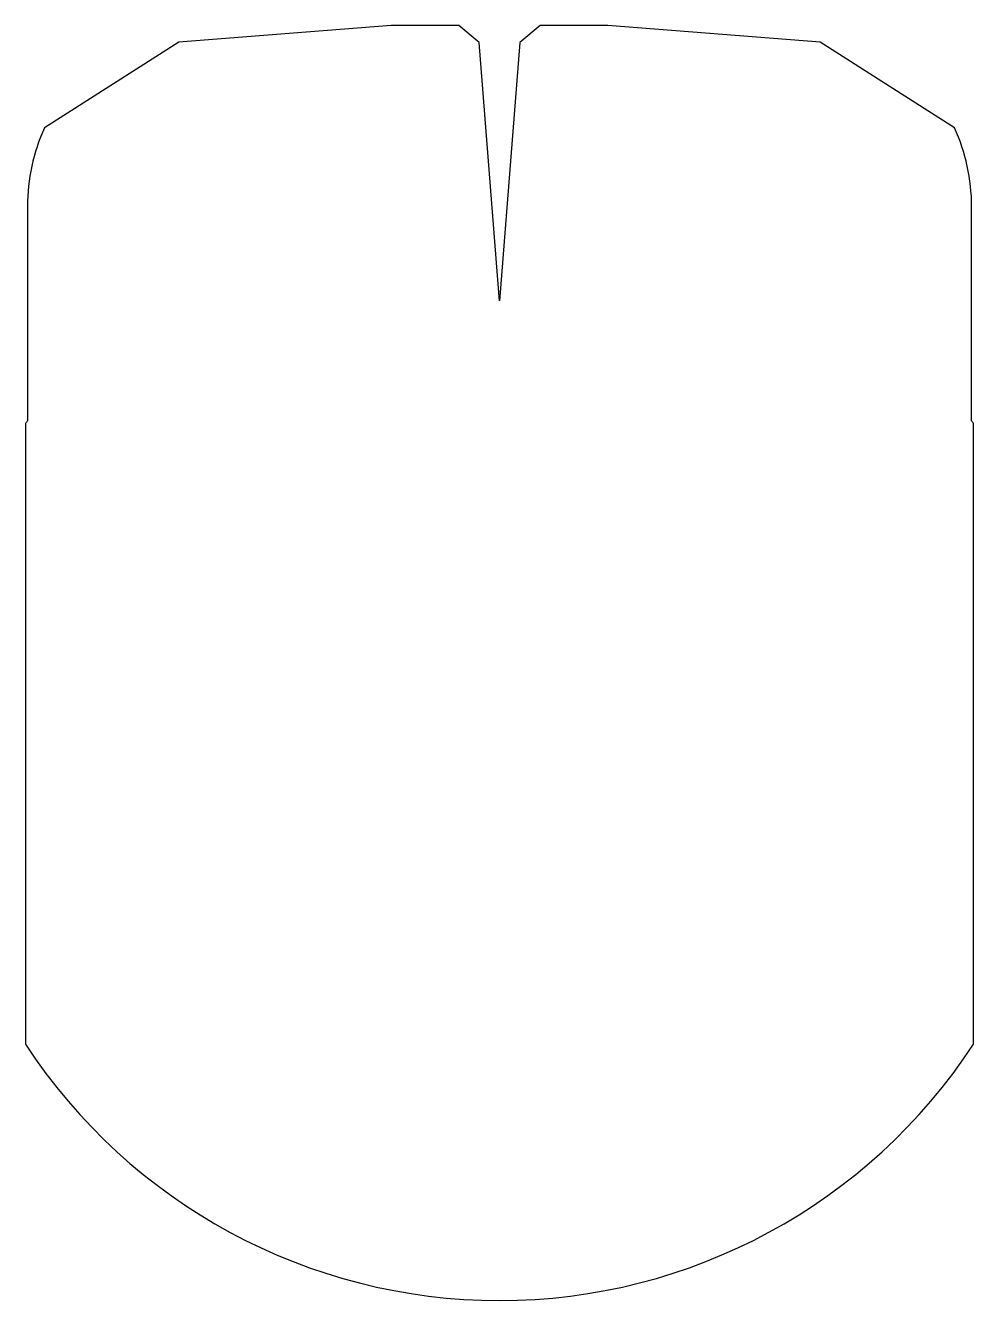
# Model space of a CAD drawing. Header units: millimetres. Extents: x -10 to 10, y -21.2 to 5.8.
import ezdxf

# ---------------------------------------------------------------- set-up
doc = ezdxf.new("R2010")
doc.units = ezdxf.units.MM

msp = doc.modelspace()

# ---------------------------------------------------------------- linework, layer by layer
for p, q in [((-2.298, 5.828), (-6.794, 5.474)), ((-0.86, 5.828), (-2.298, 5.828)), ((-0.43, 5.465), (-0.86, 5.828)), ((0.86, 5.828), (0.43, 5.465)), ((2.298, 5.828), (0.86, 5.828)), ((6.794, 5.474), (2.298, 5.828)), ((-6.794, 5.474), (-9.64, 3.658)), ((0, 0), (-0.43, 5.465)), ((0.43, 5.465), (0, 0)), ((9.64, 3.658), (6.794, 5.474)), ((-10, 2), (-10, -2.541)), ((10, -2.542), (10, 2)), ((-10.04, -2.602), (-10.04, -15.746)), ((10.04, -15.745), (10.04, -2.603))]:
    msp.add_line(p, q)
for centre, radius, start, end in [((-6, 2), 4, 155.5124, 179.9987), ((6.001, 2), 3.999, 359.9991, 24.4936), ((0, -9.174), 12, 146.4427, 146.7922), ((0, -9.174), 12, 33.203, 33.5525), ((0, -9.174), 12, 213.2078, 326.797)]:
    msp.add_arc(centre, radius, start, end)

doc.saveas('drawing.dxf')
